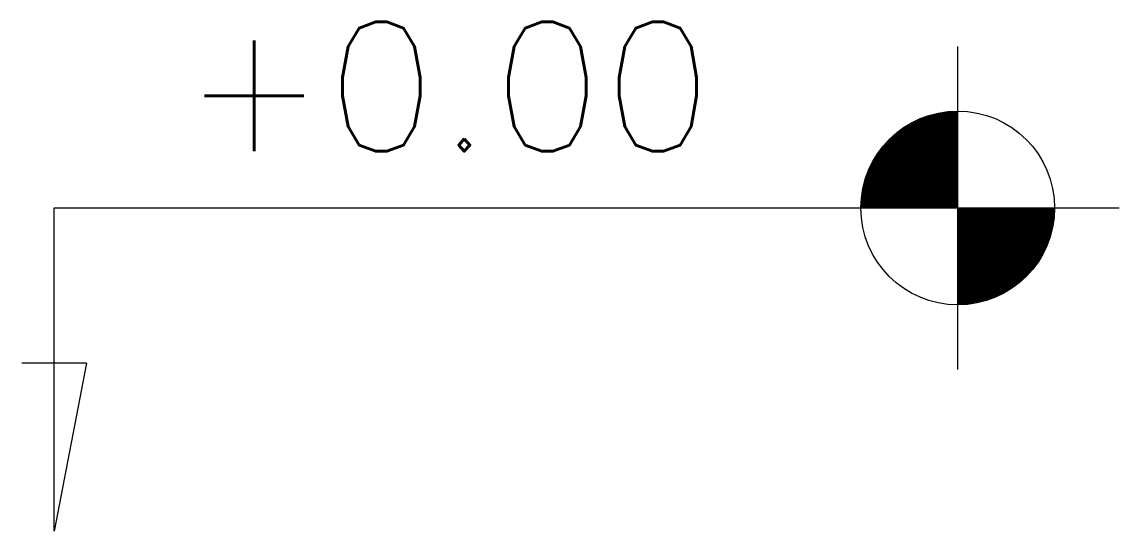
# Model space of a CAD drawing. Header units: millimetres. Extents: x 1160.77 to 1162.47, y -1461.32 to -1460.53.
import ezdxf

# ---------------------------------------------------------------- set-up
doc = ezdxf.new("R2010")
doc.units = ezdxf.units.MM
doc.layers.add('Símbolos_Gráficos', color=1, linetype='Continuous')
doc.styles.add('r80', font='romans.shx')

msp = doc.modelspace()

# ---------------------------------------------------------------- linework, layer by layer
at = {"layer": 'Símbolos_Gráficos', "color": 2}
for p, q in [((1162.2172, -1461.0689), (1162.2172, -1460.5689)), ((1160.8172, -1461.3189), (1160.8172, -1460.8189)), ((1160.8172, -1460.8189), (1162.4672, -1460.8189)), ((1160.8672, -1461.0591), (1160.7672, -1461.0591)), ((1160.8672, -1461.0591), (1160.8172, -1461.3189))]:
    msp.add_line(p, q, dxfattribs=at)
at = {"layer": 'Símbolos_Gráficos', "const_width": 0.15}
for points in [[(1162.2172, -1460.7439, 0.414214), (1162.1422, -1460.8189, 1)], [(1162.2172, -1460.8939, 0.414214), (1162.2922, -1460.8189, 1)]]:
    msp.add_lwpolyline(points, format="xyb", dxfattribs=at)
at = {"layer": 'Símbolos_Gráficos'}
msp.add_circle((1162.2172, -1460.8189), 0.15, dxfattribs=at)

# ---------------------------------------------------------------- texts
at = {"layer": 'Símbolos_Gráficos', "color": 2, "style": 'r80'}
msp.add_attdef('+0.00', (1161.0155, -1460.7311), '+0.00', height=0.2, dxfattribs=at)

doc.saveas('drawing.dxf')
